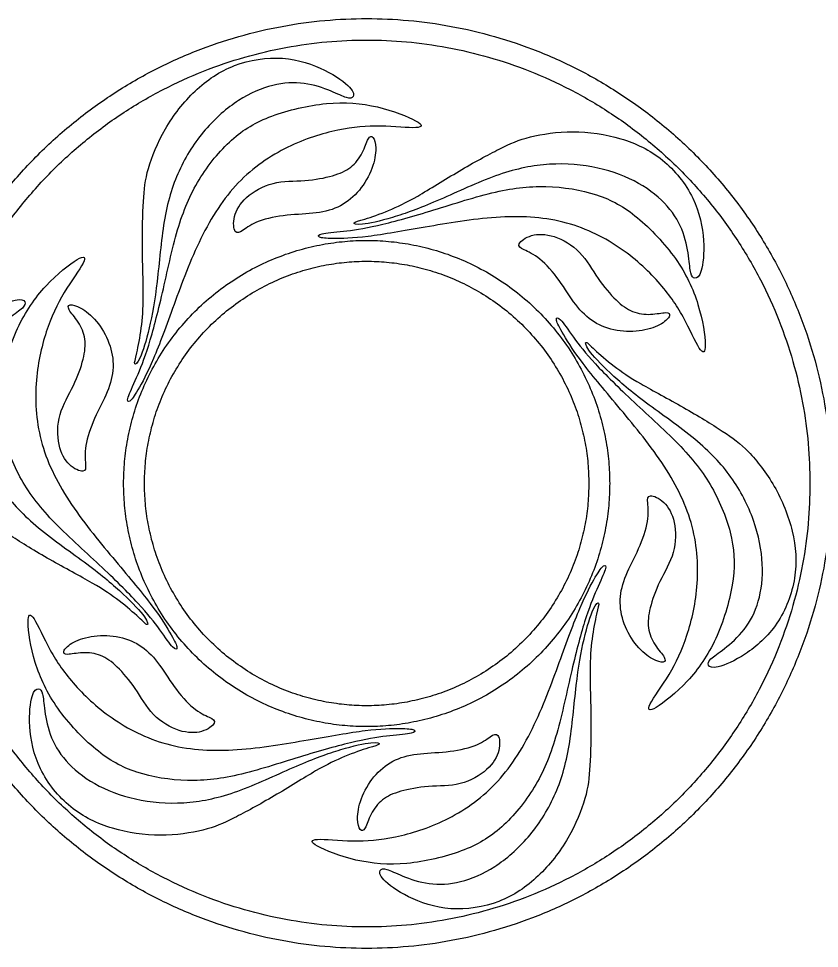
# Model space of a CAD drawing. Header units: millimetres. Extents: x -100 to 100, y -108 to 99.
# Drawn here: x -52.97 to -25.76, y 31.59 to 63.18 of the extents above; entities that cross this region are included whole.
import ezdxf

# ---------------------------------------------------------------- set-up
doc = ezdxf.new("R2010")
doc.units = ezdxf.units.MM
doc.header["$MEASUREMENT"] = 0

msp = doc.modelspace()

# ---------------------------------------------------------------- linework, layer by layer
at = {"color": 5, "linetype": 'ByBlock', "lineweight": -2}
for points, knots in [([(-25.348, 47.388), (-25.348, 63.184), (-41.145, 63.184), (-56.941, 63.184), (-56.941, 47.388), (-56.941, 31.591), (-41.145, 31.591), (-25.348, 31.591), (-25.348, 47.388)], [0, 0, 0, 80.453675, 80.453675, 160.907349, 160.907349, 241.361024, 241.361024, 321.814698, 321.814698, 321.814698]), ([(-26.077, 47.388), (-26.077, 62.455), (-41.145, 62.455), (-56.212, 62.455), (-56.212, 47.388), (-56.212, 32.32), (-41.145, 32.32), (-26.077, 32.32), (-26.077, 47.388)], [0, 0, 0, 76.74204, 76.74204, 153.48408, 153.48408, 230.22612, 230.22612, 306.96816, 306.96816, 306.96816]), ([(-32.885, 47.388), (-32.885, 55.647), (-41.145, 55.647), (-49.404, 55.647), (-49.404, 47.388), (-49.404, 39.128), (-41.145, 39.128), (-32.885, 39.128), (-32.885, 47.388)], [0, 0, 0, 42.06514, 42.06514, 84.13028, 84.13028, 126.195421, 126.195421, 168.260561, 168.260561, 168.260561]), ([(-33.594, 47.388), (-33.594, 54.939), (-41.145, 54.939), (-48.695, 54.939), (-48.695, 47.388), (-48.695, 39.837), (-41.145, 39.837), (-33.594, 39.837), (-33.594, 47.388)], [0, 0, 0, 38.457964, 38.457964, 76.915927, 76.915927, 115.373891, 115.373891, 153.831854, 153.831854, 153.831854])]:
    msp.add_rational_spline(points, [1, 0.707106781187, 1, 0.707106781187, 1, 0.707106781187, 1, 0.707106781187, 1], degree=2, knots=knots, dxfattribs=at)
for points, knots in [([(-48.732, 56.965), (-48.756, 56.539), (-48.771, 55.994), (-48.766, 55.418), (-48.761, 54.843), (-48.737, 54.237), (-48.738, 53.774), (-48.738, 53.31), (-48.763, 52.99), (-48.848, 52.357), (-48.908, 52.045), (-48.957, 51.828), (-49.006, 51.611), (-49.045, 51.489), (-49.028, 51.452), (-49.011, 51.415), (-48.937, 51.462), (-48.844, 51.667), (-48.75, 51.872), (-48.638, 52.236), (-48.535, 52.673), (-48.433, 53.111), (-48.34, 53.622), (-48.266, 54.253), (-48.192, 54.884), (-48.136, 55.635), (-48.027, 56.287), (-47.917, 56.939), (-47.754, 57.491), (-47.52, 58.005), (-47.286, 58.518), (-46.981, 58.993), (-46.633, 59.4), (-46.285, 59.806), (-45.894, 60.146), (-45.5, 60.4), (-45.107, 60.653), (-44.709, 60.821), (-44.334, 60.914), (-43.959, 61.008), (-43.606, 61.026), (-43.27, 60.98), (-42.934, 60.934), (-42.616, 60.824), (-42.371, 60.726), (-42.126, 60.627), (-41.954, 60.54), (-41.712, 60.466), (-41.642, 60.48), (-41.608, 60.536), (-41.573, 60.592), (-41.575, 60.691), (-41.725, 60.852), (-41.876, 61.013), (-42.175, 61.236), (-42.572, 61.432), (-42.97, 61.628), (-43.464, 61.797), (-44.003, 61.836), (-44.542, 61.874), (-45.125, 61.782), (-45.635, 61.587), (-46.144, 61.393), (-46.581, 61.095), (-46.974, 60.722), (-47.366, 60.349), (-47.715, 59.9), (-47.986, 59.435), (-48.256, 58.97), (-48.449, 58.488), (-48.561, 58.094), (-48.674, 57.699), (-48.708, 57.391), (-48.732, 56.965)], [0, 0, 0, 0, 0.038462, 0.038462, 0.038462, 0.076923, 0.076923, 0.076923, 0.115385, 0.115385, 0.153846, 0.153846, 0.153846, 0.192308, 0.192308, 0.192308, 0.230769, 0.230769, 0.230769, 0.269231, 0.269231, 0.269231, 0.307692, 0.307692, 0.307692, 0.346154, 0.346154, 0.346154, 0.384615, 0.384615, 0.384615, 0.423077, 0.423077, 0.423077, 0.461538, 0.461538, 0.461538, 0.5, 0.5, 0.5, 0.538462, 0.538462, 0.538462, 0.576923, 0.576923, 0.576923, 0.615385, 0.615385, 0.653846, 0.653846, 0.653846, 0.692308, 0.692308, 0.692308, 0.730769, 0.730769, 0.730769, 0.769231, 0.769231, 0.769231, 0.807692, 0.807692, 0.807692, 0.846154, 0.846154, 0.846154, 0.884615, 0.884615, 0.884615, 0.923077, 0.923077, 0.923077, 1, 1, 1, 1]), ([(-45.736, 59.056), (-46.14, 58.693), (-46.528, 58.216), (-46.837, 57.709), (-47.145, 57.201), (-47.374, 56.663), (-47.569, 56.006), (-47.763, 55.349), (-47.923, 54.572), (-48.083, 53.876), (-48.244, 53.18), (-48.405, 52.564), (-48.553, 52.088), (-48.701, 51.613), (-48.836, 51.278), (-48.963, 50.989), (-49.091, 50.7), (-49.211, 50.458), (-49.252, 50.32), (-49.293, 50.182), (-49.254, 50.148), (-49.194, 50.189), (-49.133, 50.23), (-49.05, 50.346), (-48.916, 50.574), (-48.783, 50.803), (-48.597, 51.144), (-48.39, 51.63), (-48.184, 52.117), (-47.955, 52.748), (-47.692, 53.467), (-47.429, 54.186), (-47.131, 54.992), (-46.776, 55.716), (-46.42, 56.44), (-46.007, 57.081), (-45.506, 57.602), (-45.004, 58.123), (-44.415, 58.523), (-43.827, 58.813), (-43.239, 59.103), (-42.652, 59.282), (-41.602, 59.502), (-41.139, 59.542), (-40.668, 59.533), (-40.198, 59.525), (-39.721, 59.467), (-39.478, 59.479), (-39.236, 59.491), (-39.228, 59.572), (-39.479, 59.714), (-39.731, 59.855), (-40.242, 60.056), (-40.781, 60.181), (-41.321, 60.306), (-41.889, 60.353), (-42.513, 60.296), (-43.136, 60.239), (-43.814, 60.077), (-44.363, 59.872), (-44.911, 59.667), (-45.332, 59.419), (-45.736, 59.056)], [0, 0, 0, 0, 0.045455, 0.045455, 0.045455, 0.090909, 0.090909, 0.090909, 0.136364, 0.136364, 0.136364, 0.181818, 0.181818, 0.181818, 0.227273, 0.227273, 0.227273, 0.272727, 0.272727, 0.272727, 0.318182, 0.318182, 0.318182, 0.363636, 0.363636, 0.363636, 0.409091, 0.409091, 0.409091, 0.454545, 0.454545, 0.454545, 0.5, 0.5, 0.5, 0.545455, 0.545455, 0.545455, 0.590909, 0.590909, 0.590909, 0.636364, 0.636364, 0.681818, 0.681818, 0.681818, 0.727273, 0.727273, 0.727273, 0.772727, 0.772727, 0.772727, 0.818182, 0.818182, 0.818182, 0.863636, 0.863636, 0.863636, 0.909091, 0.909091, 0.909091, 1, 1, 1, 1]), ([(-42.308, 57.845), (-42.569, 57.77), (-42.895, 57.709), (-43.246, 57.684), (-43.598, 57.659), (-43.975, 57.67), (-44.325, 57.583), (-44.674, 57.495), (-44.996, 57.309), (-45.223, 57.103), (-45.45, 56.897), (-45.582, 56.672), (-45.636, 56.456), (-45.689, 56.241), (-45.663, 56.035), (-45.608, 55.953), (-45.552, 55.871), (-45.465, 55.913), (-45.341, 55.996), (-45.217, 56.079), (-45.055, 56.204), (-44.8, 56.3), (-44.545, 56.396), (-44.196, 56.464), (-43.851, 56.5), (-43.506, 56.537), (-43.164, 56.542), (-42.857, 56.582), (-42.551, 56.622), (-42.279, 56.697), (-42.036, 56.825), (-41.792, 56.954), (-41.577, 57.135), (-41.393, 57.356), (-41.21, 57.578), (-41.059, 57.839), (-40.965, 58.093), (-40.871, 58.346), (-40.835, 58.592), (-40.839, 58.963), (-40.88, 59.088), (-40.929, 59.145), (-40.977, 59.202), (-41.034, 59.192), (-41.091, 59.092), (-41.148, 58.991), (-41.205, 58.8), (-41.299, 58.62), (-41.393, 58.439), (-41.522, 58.268), (-41.686, 58.139), (-41.849, 58.009), (-42.047, 57.92), (-42.308, 57.845)], [0, 0, 0, 0, 0.052632, 0.052632, 0.052632, 0.105263, 0.105263, 0.105263, 0.157895, 0.157895, 0.157895, 0.210526, 0.210526, 0.210526, 0.263158, 0.263158, 0.263158, 0.315789, 0.315789, 0.315789, 0.368421, 0.368421, 0.368421, 0.421053, 0.421053, 0.421053, 0.473684, 0.473684, 0.473684, 0.526316, 0.526316, 0.526316, 0.578947, 0.578947, 0.578947, 0.631579, 0.631579, 0.631579, 0.684211, 0.684211, 0.736842, 0.736842, 0.736842, 0.789474, 0.789474, 0.789474, 0.842105, 0.842105, 0.842105, 0.894737, 0.894737, 0.894737, 1, 1, 1, 1]), ([(-36.644, 58.747), (-37.025, 58.555), (-37.504, 58.295), (-38, 58.003), (-38.496, 57.711), (-39.009, 57.387), (-39.812, 56.925), (-40.102, 56.787), (-40.397, 56.665), (-40.693, 56.544), (-40.993, 56.439), (-41.205, 56.374), (-41.418, 56.308), (-41.543, 56.281), (-41.566, 56.247), (-41.59, 56.213), (-41.512, 56.173), (-41.288, 56.195), (-41.064, 56.217), (-40.693, 56.301), (-40.262, 56.431), (-39.832, 56.561), (-39.343, 56.736), (-38.759, 56.988), (-38.176, 57.239), (-37.498, 57.566), (-36.879, 57.797), (-36.259, 58.028), (-35.699, 58.163), (-35.138, 58.217), (-34.576, 58.271), (-34.012, 58.244), (-33.486, 58.147), (-32.96, 58.049), (-32.471, 57.88), (-31.637, 57.452), (-31.293, 57.192), (-31.025, 56.913), (-30.757, 56.635), (-30.564, 56.338), (-30.436, 56.024), (-30.308, 55.711), (-30.244, 55.38), (-30.207, 55.119), (-30.17, 54.857), (-30.159, 54.665), (-30.131, 54.542), (-30.102, 54.418), (-30.055, 54.365), (-29.989, 54.363), (-29.923, 54.361), (-29.839, 54.412), (-29.775, 54.623), (-29.711, 54.833), (-29.667, 55.205), (-29.696, 55.647), (-29.724, 56.089), (-29.825, 56.601), (-30.062, 57.087), (-30.298, 57.573), (-30.669, 58.032), (-31.092, 58.376), (-31.516, 58.72), (-31.991, 58.95), (-32.511, 59.103), (-33.031, 59.257), (-33.594, 59.334), (-34.132, 59.336), (-34.67, 59.338), (-35.183, 59.263), (-35.581, 59.164), (-35.979, 59.064), (-36.263, 58.939), (-36.644, 58.747)], [0, 0, 0, 0, 0.038462, 0.038462, 0.038462, 0.076923, 0.076923, 0.115385, 0.115385, 0.115385, 0.153846, 0.153846, 0.153846, 0.192308, 0.192308, 0.192308, 0.230769, 0.230769, 0.230769, 0.269231, 0.269231, 0.269231, 0.307692, 0.307692, 0.307692, 0.346154, 0.346154, 0.346154, 0.384615, 0.384615, 0.384615, 0.423077, 0.423077, 0.423077, 0.461538, 0.461538, 0.5, 0.5, 0.5, 0.538462, 0.538462, 0.538462, 0.576923, 0.576923, 0.576923, 0.615385, 0.615385, 0.615385, 0.653846, 0.653846, 0.653846, 0.692308, 0.692308, 0.692308, 0.730769, 0.730769, 0.730769, 0.769231, 0.769231, 0.769231, 0.807692, 0.807692, 0.807692, 0.846154, 0.846154, 0.846154, 0.884615, 0.884615, 0.884615, 0.923077, 0.923077, 0.923077, 1, 1, 1, 1]), ([(-33.335, 57.198), (-33.851, 57.366), (-34.459, 57.464), (-35.052, 57.478), (-35.646, 57.491), (-36.226, 57.42), (-37.559, 57.1), (-38.312, 56.85), (-39.678, 56.432), (-40.292, 56.263), (-41.264, 56.044), (-41.621, 55.993), (-41.935, 55.96), (-42.249, 55.926), (-42.519, 55.909), (-42.659, 55.875), (-42.799, 55.841), (-42.809, 55.791), (-42.743, 55.759), (-42.677, 55.727), (-42.536, 55.713), (-42.271, 55.712), (-42.006, 55.71), (-41.618, 55.72), (-41.093, 55.784), (-40.569, 55.848), (-39.907, 55.966), (-39.153, 56.098), (-38.399, 56.229), (-37.552, 56.375), (-36.748, 56.429), (-35.943, 56.483), (-35.181, 56.445), (-34.479, 56.272), (-33.777, 56.098), (-33.136, 55.788), (-32.591, 55.423), (-32.046, 55.059), (-31.598, 54.64), (-30.882, 53.841), (-30.616, 53.46), (-30.388, 53.048), (-30.16, 52.636), (-29.971, 52.194), (-29.84, 51.99), (-29.708, 51.786), (-29.634, 51.82), (-29.641, 52.397), (-29.722, 52.94), (-29.884, 53.47), (-30.046, 53.999), (-30.288, 54.516), (-30.649, 55.027), (-31.01, 55.538), (-31.49, 56.044), (-31.942, 56.417), (-32.394, 56.79), (-32.819, 57.029), (-33.335, 57.198)], [0, 0, 0, 0, 0.045455, 0.045455, 0.045455, 0.090909, 0.090909, 0.136364, 0.136364, 0.181818, 0.181818, 0.227273, 0.227273, 0.227273, 0.272727, 0.272727, 0.272727, 0.318182, 0.318182, 0.318182, 0.363636, 0.363636, 0.363636, 0.409091, 0.409091, 0.409091, 0.454545, 0.454545, 0.454545, 0.5, 0.5, 0.5, 0.545455, 0.545455, 0.545455, 0.590909, 0.590909, 0.590909, 0.636364, 0.636364, 0.681818, 0.681818, 0.681818, 0.727273, 0.727273, 0.727273, 0.772727, 0.772727, 0.818182, 0.818182, 0.818182, 0.863636, 0.863636, 0.863636, 0.909091, 0.909091, 0.909091, 1, 1, 1, 1]), ([(-32.67, 53.624), (-32.865, 53.813), (-33.081, 54.064), (-33.279, 54.356), (-33.476, 54.648), (-33.655, 54.98), (-33.905, 55.239), (-34.156, 55.498), (-34.478, 55.684), (-34.77, 55.777), (-35.062, 55.871), (-35.323, 55.873), (-35.537, 55.811), (-35.75, 55.75), (-35.915, 55.625), (-35.958, 55.535), (-36.001, 55.446), (-35.922, 55.392), (-35.788, 55.326), (-35.654, 55.26), (-35.465, 55.183), (-35.254, 55.01), (-35.043, 54.837), (-34.81, 54.569), (-34.606, 54.288), (-34.402, 54.007), (-34.227, 53.713), (-34.039, 53.468), (-33.85, 53.223), (-33.65, 53.025), (-33.417, 52.878), (-33.184, 52.732), (-32.919, 52.635), (-32.636, 52.587), (-32.352, 52.539), (-32.05, 52.539), (-31.784, 52.585), (-31.517, 52.63), (-31.286, 52.722), (-31.127, 52.816), (-30.967, 52.91), (-30.88, 53.008), (-30.854, 53.079), (-30.829, 53.15), (-30.866, 53.194), (-30.982, 53.193), (-31.097, 53.192), (-31.291, 53.147), (-31.495, 53.137), (-31.698, 53.128), (-31.91, 53.155), (-32.104, 53.232), (-32.298, 53.309), (-32.474, 53.435), (-32.67, 53.624)], [0, 0, 0, 0, 0.052632, 0.052632, 0.052632, 0.105263, 0.105263, 0.105263, 0.157895, 0.157895, 0.157895, 0.210526, 0.210526, 0.210526, 0.263158, 0.263158, 0.263158, 0.315789, 0.315789, 0.315789, 0.368421, 0.368421, 0.368421, 0.421053, 0.421053, 0.421053, 0.473684, 0.473684, 0.473684, 0.526316, 0.526316, 0.526316, 0.578947, 0.578947, 0.578947, 0.631579, 0.631579, 0.631579, 0.684211, 0.684211, 0.684211, 0.736842, 0.736842, 0.736842, 0.789474, 0.789474, 0.789474, 0.842105, 0.842105, 0.842105, 0.894737, 0.894737, 0.894737, 1, 1, 1, 1]), ([(-53.545, 49.246), (-53.433, 48.714), (-53.214, 48.14), (-52.929, 47.619), (-52.644, 47.098), (-52.292, 46.63), (-51.82, 46.133), (-51.348, 45.637), (-50.756, 45.11), (-50.233, 44.623), (-49.711, 44.136), (-49.257, 43.688), (-48.92, 43.322), (-48.582, 42.956), (-48.359, 42.672), (-48.173, 42.417), (-47.987, 42.162), (-47.837, 41.937), (-47.738, 41.833), (-47.639, 41.728), (-47.59, 41.745), (-47.595, 41.818), (-47.6, 41.891), (-47.659, 42.02), (-47.921, 42.481), (-48.124, 42.812), (-48.442, 43.234), (-48.76, 43.656), (-49.193, 44.17), (-49.684, 44.757), (-50.175, 45.344), (-50.724, 46.005), (-51.173, 46.675), (-51.622, 47.345), (-51.971, 48.024), (-52.171, 48.718), (-52.372, 49.413), (-52.423, 50.123), (-52.38, 50.777), (-52.337, 51.431), (-52.199, 52.029), (-51.864, 53.048), (-51.667, 53.47), (-51.425, 53.873), (-51.182, 54.276), (-50.894, 54.661), (-50.783, 54.877), (-50.672, 55.093), (-50.738, 55.14), (-50.986, 54.993), (-51.235, 54.846), (-51.664, 54.504), (-52.042, 54.099), (-52.42, 53.694), (-52.746, 53.225), (-53.008, 52.657), (-53.27, 52.089), (-53.469, 51.421), (-53.565, 50.843), (-53.662, 50.265), (-53.657, 49.777), (-53.545, 49.246)], [0, 0, 0, 0, 0.045455, 0.045455, 0.045455, 0.090909, 0.090909, 0.090909, 0.136364, 0.136364, 0.136364, 0.181818, 0.181818, 0.181818, 0.227273, 0.227273, 0.227273, 0.272727, 0.272727, 0.272727, 0.318182, 0.318182, 0.318182, 0.363636, 0.363636, 0.409091, 0.409091, 0.409091, 0.454545, 0.454545, 0.454545, 0.5, 0.5, 0.5, 0.545455, 0.545455, 0.545455, 0.590909, 0.590909, 0.590909, 0.636364, 0.636364, 0.681818, 0.681818, 0.681818, 0.727273, 0.727273, 0.727273, 0.772727, 0.772727, 0.772727, 0.818182, 0.818182, 0.818182, 0.863636, 0.863636, 0.863636, 0.909091, 0.909091, 0.909091, 1, 1, 1, 1]), ([(-53.233, 45.605), (-52.875, 45.371), (-52.411, 45.086), (-51.91, 44.803), (-51.409, 44.519), (-50.872, 44.237), (-50.472, 44.005), (-50.071, 43.773), (-49.806, 43.591), (-49.553, 43.396), (-49.3, 43.201), (-49.06, 42.993), (-48.896, 42.842), (-48.733, 42.691), (-48.647, 42.596), (-48.606, 42.592), (-48.565, 42.589), (-48.569, 42.676), (-48.7, 42.86), (-48.831, 43.043), (-49.09, 43.322), (-49.417, 43.63), (-49.745, 43.937), (-50.142, 44.273), (-50.651, 44.653), (-51.161, 45.033), (-51.783, 45.457), (-52.293, 45.877), (-52.802, 46.298), (-53.199, 46.715), (-53.527, 47.175), (-53.855, 47.634), (-54.113, 48.136), (-54.291, 48.641), (-54.47, 49.145), (-54.568, 49.653), (-54.591, 50.121), (-54.614, 50.589), (-54.561, 51.017), (-54.454, 51.389), (-54.347, 51.76), (-54.186, 52.075), (-53.979, 52.343), (-53.771, 52.611), (-53.517, 52.832), (-53.309, 52.995), (-53.101, 53.158), (-52.939, 53.262), (-52.755, 53.435), (-52.732, 53.503), (-52.763, 53.561), (-52.794, 53.619), (-52.881, 53.667), (-53.095, 53.617), (-53.31, 53.567), (-53.653, 53.419), (-54.022, 53.173), (-54.39, 52.927), (-54.784, 52.583), (-55.086, 52.136), (-55.389, 51.689), (-55.601, 51.138), (-55.687, 50.599), (-55.773, 50.06), (-55.734, 49.533), (-55.607, 49.007), (-55.48, 48.48), (-55.266, 47.953), (-54.998, 47.486), (-54.731, 47.02), (-54.41, 46.612), (-54.125, 46.317), (-53.84, 46.022), (-53.59, 45.839), (-53.233, 45.605)], [0, 0, 0, 0, 0.038462, 0.038462, 0.038462, 0.076923, 0.076923, 0.076923, 0.115385, 0.115385, 0.115385, 0.153846, 0.153846, 0.153846, 0.192308, 0.192308, 0.192308, 0.230769, 0.230769, 0.230769, 0.269231, 0.269231, 0.269231, 0.307692, 0.307692, 0.307692, 0.346154, 0.346154, 0.346154, 0.384615, 0.384615, 0.384615, 0.423077, 0.423077, 0.423077, 0.461538, 0.461538, 0.461538, 0.5, 0.5, 0.5, 0.538462, 0.538462, 0.538462, 0.576923, 0.576923, 0.576923, 0.615385, 0.615385, 0.653846, 0.653846, 0.653846, 0.692308, 0.692308, 0.692308, 0.730769, 0.730769, 0.730769, 0.769231, 0.769231, 0.769231, 0.807692, 0.807692, 0.807692, 0.846154, 0.846154, 0.846154, 0.884615, 0.884615, 0.884615, 0.923077, 0.923077, 0.923077, 1, 1, 1, 1]), ([(-50.783, 51.609), (-50.849, 51.345), (-50.959, 51.032), (-51.113, 50.716), (-51.267, 50.399), (-51.465, 50.078), (-51.564, 49.731), (-51.663, 49.385), (-51.663, 49.013), (-51.598, 48.713), (-51.533, 48.414), (-51.404, 48.187), (-51.244, 48.033), (-51.084, 47.879), (-50.893, 47.798), (-50.794, 47.805), (-50.695, 47.813), (-50.688, 47.908), (-50.698, 48.057), (-50.708, 48.206), (-50.735, 48.409), (-50.691, 48.678), (-50.647, 48.947), (-50.531, 49.283), (-50.39, 49.6), (-50.248, 49.917), (-50.082, 50.216), (-49.963, 50.501), (-49.845, 50.787), (-49.774, 51.06), (-49.764, 51.335), (-49.753, 51.61), (-49.802, 51.887), (-49.902, 52.156), (-50.002, 52.426), (-50.153, 52.687), (-50.326, 52.896), (-50.499, 53.104), (-50.693, 53.258), (-50.855, 53.349), (-51.016, 53.44), (-51.145, 53.467), (-51.219, 53.453), (-51.293, 53.44), (-51.312, 53.386), (-51.254, 53.286), (-51.195, 53.186), (-51.059, 53.041), (-50.949, 52.87), (-50.839, 52.698), (-50.756, 52.501), (-50.726, 52.294), (-50.695, 52.088), (-50.717, 51.873), (-50.783, 51.609)], [0, 0, 0, 0, 0.052632, 0.052632, 0.052632, 0.105263, 0.105263, 0.105263, 0.157895, 0.157895, 0.157895, 0.210526, 0.210526, 0.210526, 0.263158, 0.263158, 0.263158, 0.315789, 0.315789, 0.315789, 0.368421, 0.368421, 0.368421, 0.421053, 0.421053, 0.421053, 0.473684, 0.473684, 0.473684, 0.526316, 0.526316, 0.526316, 0.578947, 0.578947, 0.578947, 0.631579, 0.631579, 0.631579, 0.684211, 0.684211, 0.684211, 0.736842, 0.736842, 0.736842, 0.789474, 0.789474, 0.789474, 0.842105, 0.842105, 0.842105, 0.894737, 0.894737, 0.894737, 1, 1, 1, 1]), ([(-28.744, 45.529), (-28.856, 46.061), (-29.075, 46.636), (-29.36, 47.157), (-29.645, 47.678), (-29.997, 48.145), (-30.941, 49.139), (-31.533, 49.665), (-32.056, 50.152), (-32.579, 50.64), (-33.032, 51.087), (-33.37, 51.453), (-33.708, 51.819), (-33.93, 52.103), (-34.116, 52.358), (-34.302, 52.613), (-34.452, 52.838), (-34.551, 52.943), (-34.65, 53.047), (-34.699, 53.031), (-34.694, 52.958), (-34.689, 52.885), (-34.63, 52.755), (-34.499, 52.525), (-34.368, 52.295), (-34.165, 51.964), (-33.53, 51.119), (-33.097, 50.605), (-32.606, 50.018), (-32.115, 49.431), (-31.566, 48.77), (-31.116, 48.1), (-30.667, 47.43), (-30.318, 46.752), (-29.918, 45.362), (-29.866, 44.652), (-29.909, 43.998), (-29.952, 43.344), (-30.09, 42.746), (-30.425, 41.727), (-30.622, 41.305), (-30.864, 40.902), (-31.107, 40.499), (-31.395, 40.115), (-31.506, 39.899), (-31.617, 39.683), (-31.551, 39.635), (-31.303, 39.782), (-31.055, 39.929), (-30.625, 40.271), (-30.247, 40.676), (-29.869, 41.081), (-29.544, 41.55), (-29.281, 42.118), (-29.019, 42.686), (-28.821, 43.354), (-28.724, 43.932), (-28.627, 44.51), (-28.632, 44.998), (-28.744, 45.529)], [0, 0, 0, 0, 0.045455, 0.045455, 0.045455, 0.090909, 0.090909, 0.136364, 0.136364, 0.136364, 0.181818, 0.181818, 0.181818, 0.227273, 0.227273, 0.227273, 0.272727, 0.272727, 0.272727, 0.318182, 0.318182, 0.318182, 0.363636, 0.363636, 0.363636, 0.409091, 0.409091, 0.454545, 0.454545, 0.454545, 0.5, 0.5, 0.5, 0.545455, 0.545455, 0.590909, 0.590909, 0.590909, 0.636364, 0.636364, 0.681818, 0.681818, 0.681818, 0.727273, 0.727273, 0.727273, 0.772727, 0.772727, 0.772727, 0.818182, 0.818182, 0.818182, 0.863636, 0.863636, 0.863636, 0.909091, 0.909091, 0.909091, 1, 1, 1, 1]), ([(-29.057, 49.17), (-29.414, 49.404), (-29.878, 49.689), (-30.379, 49.972), (-30.88, 50.256), (-31.417, 50.538), (-31.818, 50.77), (-32.218, 51.002), (-32.483, 51.185), (-32.736, 51.379), (-32.989, 51.574), (-33.23, 51.782), (-33.393, 51.933), (-33.556, 52.085), (-33.642, 52.179), (-33.683, 52.183), (-33.724, 52.186), (-33.72, 52.099), (-33.589, 51.915), (-33.458, 51.732), (-33.199, 51.453), (-32.872, 51.145), (-32.544, 50.838), (-32.148, 50.502), (-31.638, 50.122), (-31.129, 49.742), (-30.506, 49.319), (-29.996, 48.898), (-29.487, 48.477), (-29.09, 48.06), (-28.762, 47.6), (-28.435, 47.141), (-28.176, 46.639), (-27.998, 46.135), (-27.819, 45.63), (-27.721, 45.122), (-27.698, 44.654), (-27.675, 44.186), (-27.728, 43.758), (-27.835, 43.387), (-27.942, 43.015), (-28.103, 42.7), (-28.311, 42.432), (-28.518, 42.164), (-28.773, 41.943), (-28.98, 41.781), (-29.188, 41.618), (-29.35, 41.513), (-29.442, 41.426), (-29.534, 41.34), (-29.558, 41.272), (-29.526, 41.214), (-29.495, 41.156), (-29.409, 41.109), (-29.194, 41.159), (-28.979, 41.209), (-28.636, 41.356), (-27.899, 41.848), (-27.506, 42.192), (-27.203, 42.639), (-26.9, 43.087), (-26.689, 43.638), (-26.602, 44.176), (-26.516, 44.715), (-26.555, 45.242), (-26.682, 45.768), (-26.809, 46.295), (-27.023, 46.822), (-27.291, 47.289), (-27.558, 47.756), (-27.879, 48.163), (-28.164, 48.458), (-28.45, 48.753), (-28.699, 48.936), (-29.057, 49.17)], [0, 0, 0, 0, 0.038462, 0.038462, 0.038462, 0.076923, 0.076923, 0.076923, 0.115385, 0.115385, 0.115385, 0.153846, 0.153846, 0.153846, 0.192308, 0.192308, 0.192308, 0.230769, 0.230769, 0.230769, 0.269231, 0.269231, 0.269231, 0.307692, 0.307692, 0.307692, 0.346154, 0.346154, 0.346154, 0.384615, 0.384615, 0.384615, 0.423077, 0.423077, 0.423077, 0.461538, 0.461538, 0.461538, 0.5, 0.5, 0.5, 0.538462, 0.538462, 0.538462, 0.576923, 0.576923, 0.576923, 0.615385, 0.615385, 0.615385, 0.653846, 0.653846, 0.653846, 0.692308, 0.692308, 0.692308, 0.730769, 0.730769, 0.769231, 0.769231, 0.769231, 0.807692, 0.807692, 0.807692, 0.846154, 0.846154, 0.846154, 0.884615, 0.884615, 0.884615, 0.923077, 0.923077, 0.923077, 1, 1, 1, 1]), ([(-31.506, 43.166), (-31.44, 43.43), (-31.331, 43.743), (-31.177, 44.06), (-31.023, 44.376), (-30.824, 44.698), (-30.725, 45.044), (-30.626, 45.39), (-30.627, 45.762), (-30.691, 46.062), (-30.756, 46.361), (-30.886, 46.589), (-31.046, 46.743), (-31.206, 46.897), (-31.396, 46.977), (-31.495, 46.97), (-31.594, 46.963), (-31.601, 46.867), (-31.591, 46.718), (-31.581, 46.569), (-31.554, 46.366), (-31.598, 46.097), (-31.643, 45.828), (-31.758, 45.492), (-31.9, 45.175), (-32.041, 44.858), (-32.207, 44.559), (-32.326, 44.274), (-32.444, 43.988), (-32.515, 43.716), (-32.526, 43.441), (-32.536, 43.166), (-32.487, 42.888), (-32.387, 42.619), (-32.287, 42.349), (-32.136, 42.088), (-31.963, 41.88), (-31.791, 41.672), (-31.596, 41.517), (-31.435, 41.426), (-31.273, 41.335), (-31.144, 41.308), (-31.071, 41.322), (-30.997, 41.335), (-30.977, 41.389), (-31.094, 41.589), (-31.231, 41.734), (-31.34, 41.905), (-31.45, 42.077), (-31.533, 42.274), (-31.563, 42.481), (-31.594, 42.687), (-31.572, 42.902), (-31.506, 43.166)], [0, 0, 0, 0, 0.052632, 0.052632, 0.052632, 0.105263, 0.105263, 0.105263, 0.157895, 0.157895, 0.157895, 0.210526, 0.210526, 0.210526, 0.263158, 0.263158, 0.263158, 0.315789, 0.315789, 0.315789, 0.368421, 0.368421, 0.368421, 0.421053, 0.421053, 0.421053, 0.473684, 0.473684, 0.473684, 0.526316, 0.526316, 0.526316, 0.578947, 0.578947, 0.578947, 0.631579, 0.631579, 0.631579, 0.684211, 0.684211, 0.684211, 0.736842, 0.736842, 0.736842, 0.789474, 0.789474, 0.842105, 0.842105, 0.842105, 0.894737, 0.894737, 0.894737, 1, 1, 1, 1]), ([(-36.554, 35.719), (-36.149, 36.082), (-35.761, 36.559), (-35.452, 37.066), (-35.144, 37.574), (-34.915, 38.112), (-34.721, 38.769), (-34.526, 39.426), (-34.366, 40.203), (-34.206, 40.899), (-34.045, 41.595), (-33.884, 42.211), (-33.736, 42.687), (-33.588, 43.163), (-33.453, 43.498), (-33.326, 43.786), (-33.198, 44.075), (-33.078, 44.317), (-33.037, 44.455), (-32.996, 44.593), (-33.035, 44.627), (-33.096, 44.586), (-33.156, 44.545), (-33.239, 44.429), (-33.373, 44.201), (-33.507, 43.972), (-33.692, 43.631), (-33.899, 43.145), (-34.105, 42.659), (-34.334, 42.027), (-34.597, 41.308), (-34.86, 40.589), (-35.158, 39.783), (-35.513, 39.059), (-35.869, 38.336), (-36.282, 37.694), (-36.784, 37.173), (-37.285, 36.652), (-37.874, 36.252), (-38.462, 35.962), (-39.05, 35.673), (-39.637, 35.493), (-40.687, 35.274), (-41.151, 35.233), (-41.621, 35.242), (-42.091, 35.251), (-42.569, 35.308), (-42.811, 35.296), (-43.054, 35.284), (-43.061, 35.203), (-42.81, 35.062), (-42.558, 34.92), (-42.048, 34.719), (-41.508, 34.594), (-40.968, 34.47), (-40.4, 34.422), (-39.777, 34.479), (-39.153, 34.536), (-38.475, 34.698), (-37.927, 34.903), (-37.378, 35.108), (-36.958, 35.357), (-36.554, 35.719)], [0, 0, 0, 0, 0.045455, 0.045455, 0.045455, 0.090909, 0.090909, 0.090909, 0.136364, 0.136364, 0.136364, 0.181818, 0.181818, 0.181818, 0.227273, 0.227273, 0.227273, 0.272727, 0.272727, 0.272727, 0.318182, 0.318182, 0.318182, 0.363636, 0.363636, 0.363636, 0.409091, 0.409091, 0.409091, 0.454545, 0.454545, 0.454545, 0.5, 0.5, 0.5, 0.545455, 0.545455, 0.545455, 0.590909, 0.590909, 0.590909, 0.636364, 0.636364, 0.681818, 0.681818, 0.681818, 0.727273, 0.727273, 0.727273, 0.772727, 0.772727, 0.772727, 0.818182, 0.818182, 0.818182, 0.863636, 0.863636, 0.863636, 0.909091, 0.909091, 0.909091, 1, 1, 1, 1]), ([(-33.557, 37.81), (-33.533, 38.237), (-33.519, 38.781), (-33.523, 39.357), (-33.528, 39.932), (-33.552, 40.538), (-33.552, 41.001), (-33.551, 41.465), (-33.526, 41.785), (-33.483, 42.102), (-33.441, 42.418), (-33.381, 42.73), (-33.332, 42.947), (-33.283, 43.164), (-33.244, 43.286), (-33.261, 43.323), (-33.278, 43.361), (-33.352, 43.314), (-33.446, 43.108), (-33.539, 42.903), (-33.651, 42.539), (-33.754, 42.102), (-33.856, 41.664), (-33.949, 41.153), (-34.023, 40.522), (-34.097, 39.891), (-34.153, 39.14), (-34.262, 38.488), (-34.372, 37.836), (-34.535, 37.284), (-34.769, 36.77), (-35.003, 36.257), (-35.308, 35.783), (-36.004, 34.969), (-36.395, 34.629), (-36.789, 34.376), (-37.183, 34.122), (-37.58, 33.954), (-38.33, 33.768), (-38.683, 33.749), (-39.019, 33.795), (-39.355, 33.841), (-39.673, 33.951), (-39.918, 34.05), (-40.163, 34.148), (-40.335, 34.236), (-40.456, 34.272), (-40.577, 34.309), (-40.647, 34.295), (-40.682, 34.239), (-40.716, 34.183), (-40.714, 34.085), (-40.564, 33.924), (-40.413, 33.763), (-40.114, 33.539), (-39.32, 33.147), (-38.825, 32.978), (-38.286, 32.94), (-37.747, 32.901), (-37.164, 32.993), (-36.655, 33.188), (-36.145, 33.382), (-35.708, 33.68), (-35.316, 34.053), (-34.923, 34.426), (-34.574, 34.875), (-34.033, 35.806), (-33.841, 36.287), (-33.728, 36.681), (-33.615, 37.076), (-33.581, 37.384), (-33.557, 37.81)], [0, 0, 0, 0, 0.038462, 0.038462, 0.038462, 0.076923, 0.076923, 0.076923, 0.115385, 0.115385, 0.115385, 0.153846, 0.153846, 0.153846, 0.192308, 0.192308, 0.192308, 0.230769, 0.230769, 0.230769, 0.269231, 0.269231, 0.269231, 0.307692, 0.307692, 0.307692, 0.346154, 0.346154, 0.346154, 0.384615, 0.384615, 0.384615, 0.423077, 0.423077, 0.461538, 0.461538, 0.461538, 0.5, 0.5, 0.538462, 0.538462, 0.538462, 0.576923, 0.576923, 0.576923, 0.615385, 0.615385, 0.615385, 0.653846, 0.653846, 0.653846, 0.692308, 0.692308, 0.692308, 0.730769, 0.730769, 0.769231, 0.769231, 0.769231, 0.807692, 0.807692, 0.807692, 0.846154, 0.846154, 0.846154, 0.884615, 0.884615, 0.923077, 0.923077, 0.923077, 1, 1, 1, 1]), ([(-48.954, 37.577), (-48.438, 37.409), (-47.831, 37.311), (-47.237, 37.297), (-46.643, 37.284), (-46.063, 37.355), (-45.396, 37.515), (-44.73, 37.675), (-43.978, 37.925), (-43.294, 38.134), (-42.611, 38.343), (-41.997, 38.512), (-41.511, 38.622), (-41.026, 38.731), (-40.668, 38.782), (-40.354, 38.816), (-40.04, 38.849), (-39.77, 38.866), (-39.49, 38.934), (-39.48, 38.984), (-39.546, 39.016), (-39.612, 39.048), (-39.754, 39.062), (-40.283, 39.065), (-40.671, 39.055), (-41.196, 38.991), (-41.721, 38.927), (-42.382, 38.809), (-43.136, 38.677), (-43.89, 38.546), (-44.737, 38.401), (-45.541, 38.347), (-46.346, 38.293), (-47.109, 38.33), (-47.81, 38.504), (-48.512, 38.677), (-49.153, 38.988), (-49.698, 39.352), (-50.243, 39.716), (-50.692, 40.135), (-51.407, 40.934), (-51.673, 41.316), (-51.901, 41.727), (-52.129, 42.139), (-52.318, 42.581), (-52.449, 42.785), (-52.581, 42.989), (-52.655, 42.955), (-52.652, 42.667), (-52.648, 42.378), (-52.567, 41.835), (-52.406, 41.306), (-52.244, 40.776), (-52.001, 40.26), (-51.64, 39.749), (-51.279, 39.237), (-50.8, 38.731), (-50.348, 38.358), (-49.895, 37.986), (-49.47, 37.746), (-48.954, 37.577)], [0, 0, 0, 0, 0.045455, 0.045455, 0.045455, 0.090909, 0.090909, 0.090909, 0.136364, 0.136364, 0.136364, 0.181818, 0.181818, 0.181818, 0.227273, 0.227273, 0.227273, 0.272727, 0.272727, 0.318182, 0.318182, 0.318182, 0.363636, 0.363636, 0.409091, 0.409091, 0.409091, 0.454545, 0.454545, 0.454545, 0.5, 0.5, 0.5, 0.545455, 0.545455, 0.545455, 0.590909, 0.590909, 0.590909, 0.636364, 0.636364, 0.681818, 0.681818, 0.681818, 0.727273, 0.727273, 0.727273, 0.772727, 0.772727, 0.772727, 0.818182, 0.818182, 0.818182, 0.863636, 0.863636, 0.863636, 0.909091, 0.909091, 0.909091, 1, 1, 1, 1]), ([(-49.62, 41.151), (-49.424, 40.962), (-49.208, 40.711), (-49.011, 40.419), (-48.813, 40.127), (-48.634, 39.795), (-48.384, 39.536), (-48.133, 39.277), (-47.811, 39.091), (-47.228, 38.904), (-46.966, 38.903), (-46.753, 38.964), (-46.539, 39.026), (-46.374, 39.15), (-46.331, 39.24), (-46.288, 39.329), (-46.367, 39.383), (-46.501, 39.449), (-46.635, 39.515), (-46.824, 39.592), (-47.035, 39.765), (-47.246, 39.938), (-47.479, 40.207), (-47.683, 40.487), (-47.887, 40.768), (-48.063, 41.062), (-48.251, 41.307), (-48.439, 41.553), (-48.64, 41.75), (-48.872, 41.897), (-49.105, 42.044), (-49.37, 42.14), (-49.653, 42.188), (-49.937, 42.236), (-50.239, 42.236), (-50.505, 42.19), (-50.772, 42.145), (-51.003, 42.054), (-51.162, 41.959), (-51.322, 41.865), (-51.409, 41.767), (-51.435, 41.696), (-51.46, 41.625), (-51.423, 41.581), (-51.307, 41.582), (-51.192, 41.583), (-50.998, 41.629), (-50.795, 41.638), (-50.591, 41.647), (-50.379, 41.62), (-50.185, 41.543), (-49.991, 41.467), (-49.815, 41.34), (-49.62, 41.151)], [0, 0, 0, 0, 0.052632, 0.052632, 0.052632, 0.105263, 0.105263, 0.105263, 0.157895, 0.157895, 0.210526, 0.210526, 0.210526, 0.263158, 0.263158, 0.263158, 0.315789, 0.315789, 0.315789, 0.368421, 0.368421, 0.368421, 0.421053, 0.421053, 0.421053, 0.473684, 0.473684, 0.473684, 0.526316, 0.526316, 0.526316, 0.578947, 0.578947, 0.578947, 0.631579, 0.631579, 0.631579, 0.684211, 0.684211, 0.684211, 0.736842, 0.736842, 0.736842, 0.789474, 0.789474, 0.789474, 0.842105, 0.842105, 0.842105, 0.894737, 0.894737, 0.894737, 1, 1, 1, 1]), ([(-45.645, 36.028), (-45.264, 36.22), (-44.785, 36.48), (-43.793, 37.064), (-43.28, 37.388), (-42.879, 37.619), (-42.477, 37.85), (-42.187, 37.988), (-41.892, 38.11), (-41.597, 38.231), (-41.296, 38.336), (-41.084, 38.402), (-40.871, 38.467), (-40.746, 38.494), (-40.723, 38.528), (-40.699, 38.562), (-40.777, 38.602), (-41.001, 38.58), (-41.225, 38.558), (-41.597, 38.474), (-42.027, 38.344), (-42.457, 38.214), (-42.946, 38.039), (-43.53, 37.788), (-44.113, 37.536), (-44.792, 37.209), (-45.411, 36.978), (-46.03, 36.747), (-46.59, 36.612), (-47.152, 36.558), (-47.713, 36.504), (-48.277, 36.531), (-49.329, 36.726), (-49.819, 36.895), (-50.235, 37.109), (-50.652, 37.324), (-50.996, 37.583), (-51.264, 37.862), (-51.533, 38.14), (-51.725, 38.437), (-51.853, 38.751), (-51.981, 39.065), (-52.045, 39.395), (-52.082, 39.657), (-52.12, 39.918), (-52.13, 40.11), (-52.187, 40.357), (-52.234, 40.411), (-52.3, 40.412), (-52.366, 40.414), (-52.45, 40.363), (-52.514, 40.153), (-52.578, 39.942), (-52.622, 39.571), (-52.565, 38.687), (-52.464, 38.174), (-52.228, 37.688), (-51.991, 37.202), (-51.62, 36.743), (-51.197, 36.399), (-50.773, 36.055), (-50.298, 35.826), (-49.778, 35.672), (-49.259, 35.519), (-48.695, 35.441), (-48.157, 35.439), (-47.619, 35.438), (-47.106, 35.512), (-46.708, 35.611), (-46.31, 35.711), (-46.026, 35.836), (-45.645, 36.028)], [0, 0, 0, 0, 0.038462, 0.038462, 0.076923, 0.076923, 0.076923, 0.115385, 0.115385, 0.115385, 0.153846, 0.153846, 0.153846, 0.192308, 0.192308, 0.192308, 0.230769, 0.230769, 0.230769, 0.269231, 0.269231, 0.269231, 0.307692, 0.307692, 0.307692, 0.346154, 0.346154, 0.346154, 0.384615, 0.384615, 0.384615, 0.423077, 0.423077, 0.461538, 0.461538, 0.461538, 0.5, 0.5, 0.5, 0.538462, 0.538462, 0.538462, 0.576923, 0.576923, 0.576923, 0.615385, 0.615385, 0.653846, 0.653846, 0.653846, 0.692308, 0.692308, 0.692308, 0.730769, 0.730769, 0.769231, 0.769231, 0.769231, 0.807692, 0.807692, 0.807692, 0.846154, 0.846154, 0.846154, 0.884615, 0.884615, 0.884615, 0.923077, 0.923077, 0.923077, 1, 1, 1, 1]), ([(-39.981, 36.93), (-39.72, 37.005), (-39.394, 37.066), (-38.691, 37.116), (-38.314, 37.105), (-37.965, 37.192), (-37.615, 37.28), (-37.293, 37.466), (-37.066, 37.672), (-36.839, 37.878), (-36.707, 38.104), (-36.654, 38.319), (-36.6, 38.535), (-36.626, 38.74), (-36.682, 38.822), (-36.738, 38.904), (-36.824, 38.862), (-36.948, 38.779), (-37.072, 38.696), (-37.234, 38.571), (-37.489, 38.475), (-37.744, 38.379), (-38.093, 38.311), (-38.438, 38.275), (-38.783, 38.239), (-39.125, 38.234), (-39.432, 38.193), (-39.738, 38.153), (-40.01, 38.078), (-40.253, 37.95), (-40.497, 37.822), (-40.712, 37.64), (-40.896, 37.419), (-41.079, 37.197), (-41.23, 36.936), (-41.324, 36.682), (-41.418, 36.429), (-41.454, 36.183), (-41.452, 35.998), (-41.45, 35.813), (-41.409, 35.688), (-41.361, 35.63), (-41.312, 35.573), (-41.255, 35.583), (-41.198, 35.684), (-41.141, 35.784), (-41.084, 35.975), (-40.99, 36.156), (-40.897, 36.336), (-40.767, 36.507), (-40.603, 36.637), (-40.44, 36.766), (-40.243, 36.855), (-39.981, 36.93)], [0, 0, 0, 0, 0.052632, 0.052632, 0.105263, 0.105263, 0.105263, 0.157895, 0.157895, 0.157895, 0.210526, 0.210526, 0.210526, 0.263158, 0.263158, 0.263158, 0.315789, 0.315789, 0.315789, 0.368421, 0.368421, 0.368421, 0.421053, 0.421053, 0.421053, 0.473684, 0.473684, 0.473684, 0.526316, 0.526316, 0.526316, 0.578947, 0.578947, 0.578947, 0.631579, 0.631579, 0.631579, 0.684211, 0.684211, 0.684211, 0.736842, 0.736842, 0.736842, 0.789474, 0.789474, 0.789474, 0.842105, 0.842105, 0.842105, 0.894737, 0.894737, 0.894737, 1, 1, 1, 1])]:
    msp.add_open_spline(points, degree=3, knots=knots, dxfattribs=at)

doc.saveas('drawing.dxf')
